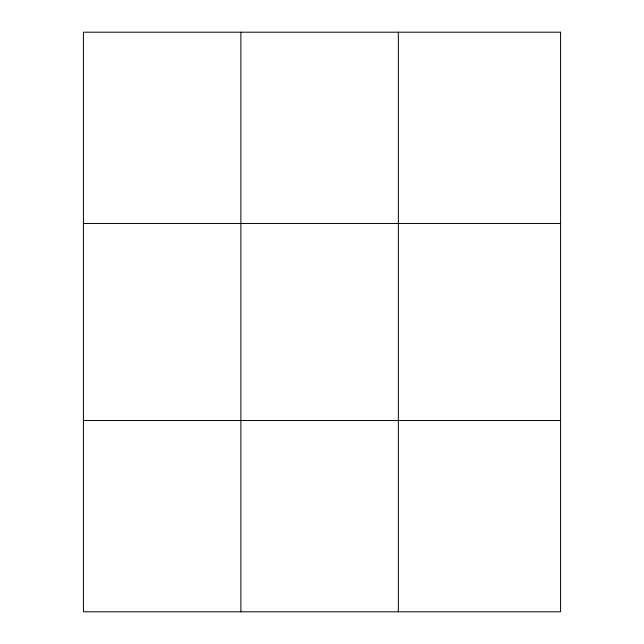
<?xml version="1.0" encoding="UTF-8"?>
<svg xmlns="http://www.w3.org/2000/svg" width="644" height="644" viewBox="0 0 644 644"><rect width="100%" height="100%" fill="white"/><g stroke="black" fill="none" stroke-linecap="round" stroke-linejoin="round"><path stroke-width="0.97" d="M240.88 611.8L240.88 32.2M398.346 611.8L398.346 32.2M83.414 223.468L560.586 223.468M83.414 420.532L560.586 420.532M560.586 32.2L560.586 611.8L83.414 611.8L83.414 32.2L560.586 32.2"/></g></svg>
